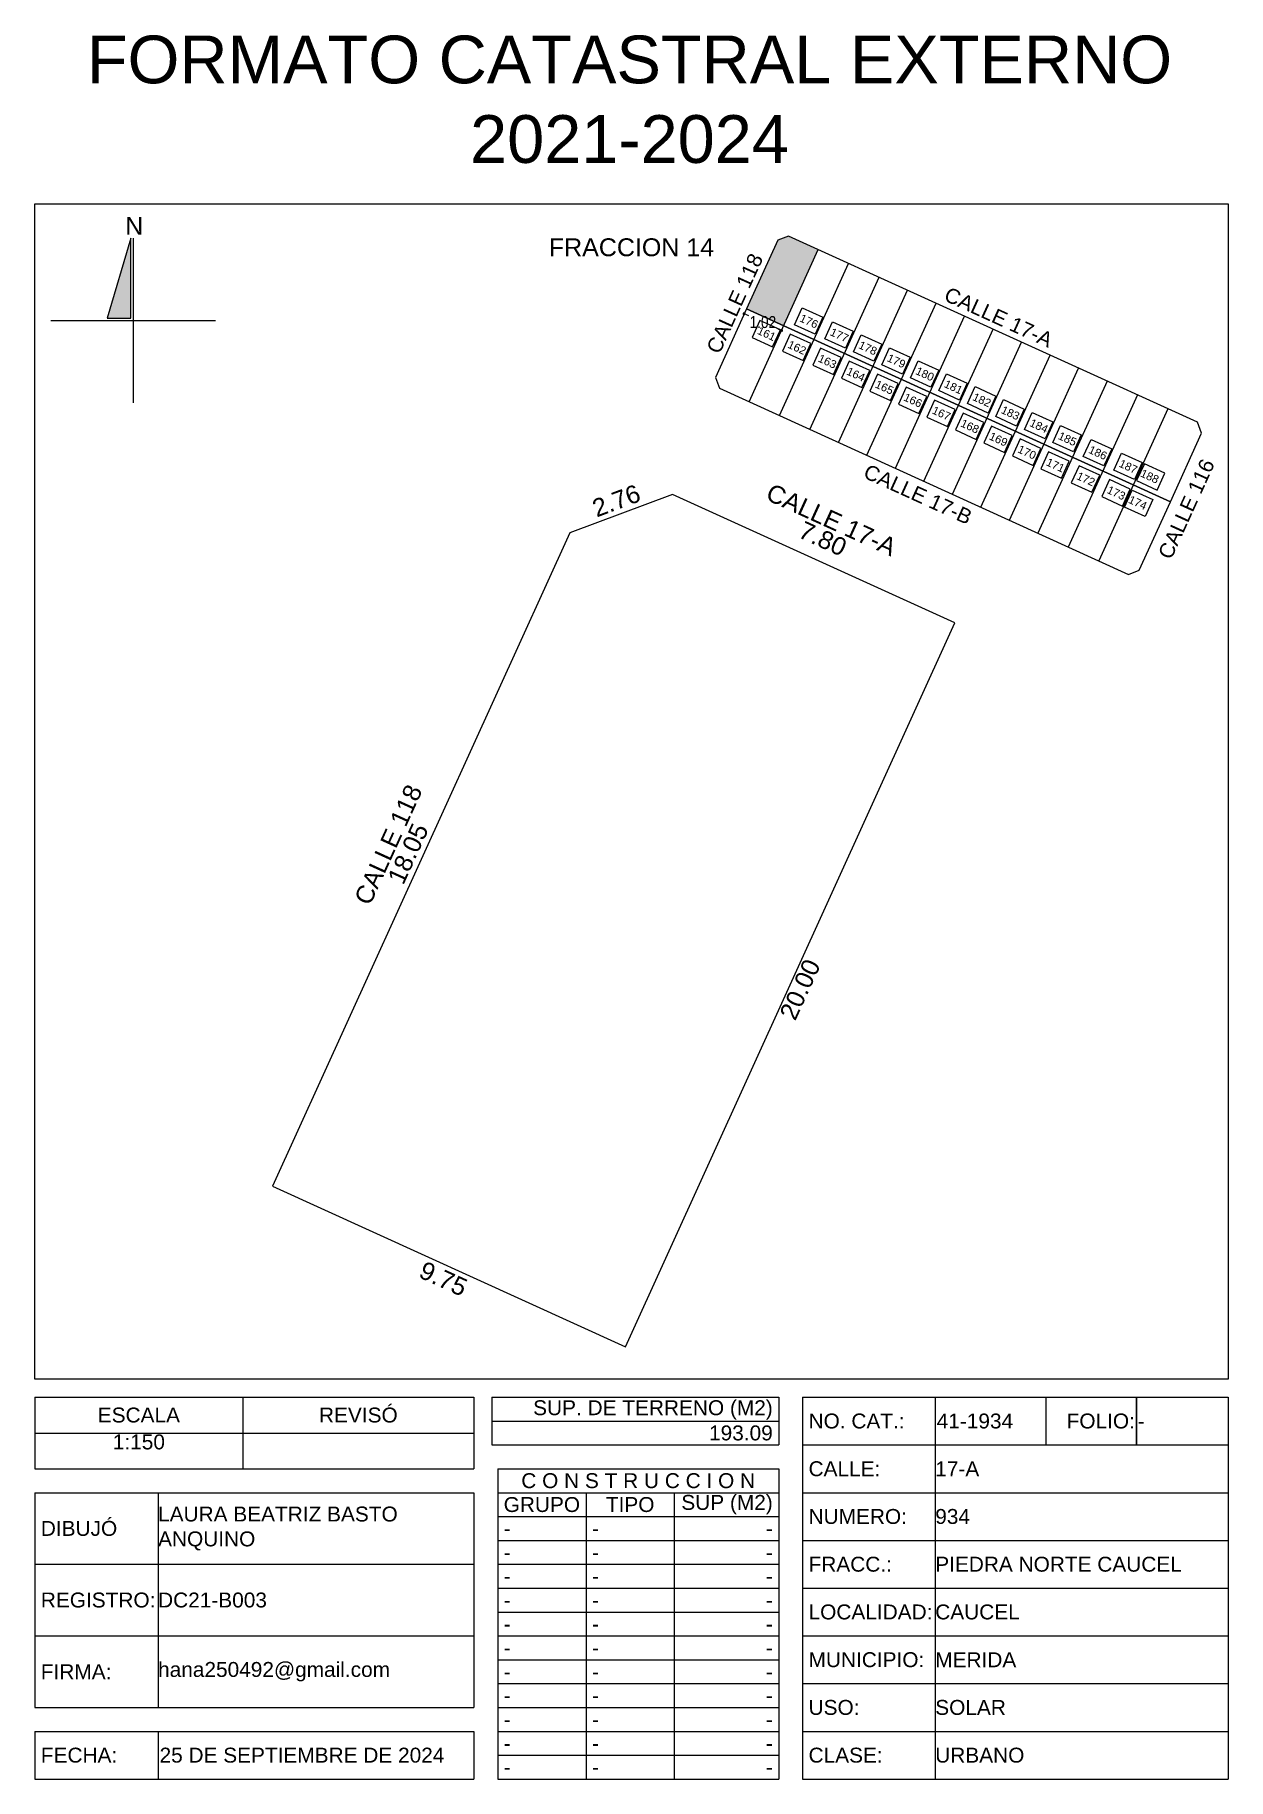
# Model space of a CAD drawing. Header units: inches. Extents: x 163.5 to 193.5, y 30.1 to 74.
import ezdxf
from ezdxf.enums import TextEntityAlignment as Align

# ---------------------------------------------------------------- set-up
doc = ezdxf.new("R2010")
doc.units = ezdxf.units.IN
doc.header["$MEASUREMENT"] = 0
doc.layers.add('_DIV LOTES', color=7, linetype='Continuous')
doc.styles.add('DATOS', font='arial.ttf')
doc.styles.add('DETALLE', font='ARIALN.TTF')
doc.styles.add('Formato', font='arial.ttf')
doc.styles.add('Localizacion', font='arial.ttf')
doc.styles.get("Standard").update_dxf_attribs({"font": 'arial.ttf'})
doc.styles.add('Terreno', font='arial.ttf')
doc.dimstyles.new('Construcasa 100', dxfattribs={"dimscale": 0.6, "dimtxt": 0.5, "dimasz": 0.05, "dimexe": 0.18, "dimexo": 0.0625, "dimgap": 0.09, "dimtad": 0, "dimtih": 1, "dimtoh": 1, "dimlfac": -1, "dimzin": 0, "dimdsep": 46, "dimtxsty": 'DETALLE', "dimblk1": 'BOLITA', "dimblk2": 'BOLITA', "dimsah": 1, "dimcen": -0.1, "dimse1": 1, "dimse2": 1, "dimclrd": 256, "dimclrt": 7, "dimadec": 0, "dimazin": 0, "dimtfac": 1, "dimtofl": 0, "dimtmove": 2, "dimatfit": 3, "dimldrblk": 'BOLITA', "dimfxl": 0.18, "dimtolj": 1, "dimtzin": 0, "dimarcsym": 0})
doc.dimstyles.new('T-100', dxfattribs={"dimscale": 0, "dimtxt": 0.45, "dimasz": 0.18, "dimexe": 0.18, "dimexo": 0.0625, "dimgap": 0.0905, "dimtad": 0, "dimzin": 1, "dimdsep": 46, "dimtxsty": 'Terreno', "dimblk": 'NONE', "dimcen": 0, "dimse1": 1, "dimse2": 1, "dimsd1": 1, "dimsd2": 1, "dimclrt": 256, "dimadec": 0, "dimazin": 0, "dimtfac": 1, "dimtix": 1, "dimtofl": 0, "dimtmove": 2, "dimatfit": 3, "dimldrblk": 'NONE', "dimfxl": 1, "dimtolj": 1, "dimarcsym": 0})
doc.dimstyles.new('U-100', dxfattribs={"dimscale": 0, "dimtxt": 0.375, "dimasz": 0.18, "dimexe": 0.18, "dimexo": 0.0625, "dimgap": 0.0905, "dimtad": 0, "dimzin": 1, "dimdsep": 46, "dimtxsty": 'Terreno', "dimblk": 'NONE', "dimcen": 0, "dimse1": 1, "dimse2": 1, "dimsd1": 1, "dimsd2": 1, "dimclrt": 256, "dimadec": 0, "dimazin": 0, "dimtfac": 1, "dimtix": 1, "dimtofl": 0, "dimtmove": 2, "dimatfit": 3, "dimldrblk": 'NONE', "dimfxl": 1, "dimtolj": 1, "dimarcsym": 0})

# ---------------------------------------------------------------- blocks, each defined once
blk = doc.blocks.new('*T4')
at = {"color": 0, "linetype": 'ByBlock', "lineweight": -2, "transparency": 16777216}
for p, q in [((0, 0), (11.036, 0)), ((0, 0), (0, -1.8)), ((5.23, 0), (5.23, -1.8)), ((11.036, 0), (11.036, -1.8)), ((0, -1.8), (11.036, -1.8))]:
    blk.add_line(p, q, dxfattribs=at)
at = {"layer": 'Defpoints', "color": 8, "linetype": 'ByBlock', "lineweight": 0, "transparency": 16777216}
blk.add_line((0, -0.9), (11.036, -0.9), dxfattribs=at)
at = {"color": 0, "lineweight": 18, "transparency": 16777216, "char_height": 0.375}
for s, insert, width, attachment_point in [('{\\C256;ESCALA}', (2.615, -0.45), 5.15762, 5), ('REVISÓ', (8.133, -0.45), 5.73486, 5), ('1:150', (2.615, -0.936), 5.15762, 2)]:
    blk.add_mtext(s, dxfattribs=dict(at, insert=insert, width=width, attachment_point=attachment_point))
blk = doc.blocks.new('*T5')
at = {"color": 0, "lineweight": -2, "transparency": 16777216}
for p, q in [((0, 0), (7.21, 0)), ((0, 0), (0, -0.6)), ((7.21, 0), (7.21, -0.6)), ((0, -0.6), (7.21, -0.6))]:
    blk.add_line(p, q, dxfattribs=at)
at = {"color": 0, "lineweight": 18, "transparency": 16777216, "insert": (7.06, -0.3), "char_height": 0.375, "width": 6.90975, "attachment_point": 6}
blk.add_mtext('193.09', dxfattribs=at)
blk = doc.blocks.new('*T6')
at = {"color": 0, "lineweight": -2, "transparency": 16777216}
for p, q in [((0, 0), (7.21, 0)), ((0, 0), (0, -0.6)), ((7.21, 0), (7.21, -0.6)), ((0, -0.6), (7.21, -0.6))]:
    blk.add_line(p, q, dxfattribs=at)
at = {"color": 0, "lineweight": 18, "transparency": 16777216, "insert": (7.06, -0.564), "char_height": 0.375, "width": 6.90975, "attachment_point": 9}
blk.add_mtext('{\\C256;  SUP. DE TERRENO (M2)   }', dxfattribs=at)
blk = doc.blocks.new('*T7')
at = {"color": 0, "lineweight": -2, "transparency": 16777216}
for p, q in [((0, 0), (3.336, 0)), ((0, 0), (0, -9.6)), ((0, -1.2), (3.336, -1.2)), ((0, -2.4), (3.336, -2.4)), ((0, -3.6), (3.336, -3.6)), ((0, -4.8), (3.336, -4.8)), ((0, -6), (3.336, -6)), ((0, -7.2), (3.336, -7.2)), ((0, -8.4), (3.336, -8.4)), ((0, -9.6), (3.336, -9.6))]:
    blk.add_line(p, q, dxfattribs=at)
at = {"layer": 'Defpoints', "color": 8, "linetype": 'ByBlock', "lineweight": 0, "transparency": 16777216}
blk.add_line((3.336, 0), (3.336, -9.6), dxfattribs=at)
at = {"color": 0, "lineweight": 18, "transparency": 16777216, "char_height": 0.375, "width": 3.03551, "attachment_point": 4, "style": 'Formato'}
for s, insert in [('NO. CAT.:', (0.15, -0.6)), ('CALLE:', (0.15, -1.8)), ('NUMERO:', (0.15, -3)), ('FRACC.:', (0.15, -4.2)), ('LOCALIDAD:', (0.15, -5.4)), ('MUNICIPIO:', (0.15, -6.6)), ('CLASE:', (0.15, -9))]:
    blk.add_mtext(s, dxfattribs=dict(at, insert=insert))
at = {"color": 0, "lineweight": 18, "transparency": 16777216, "insert": (0.15, -7.8), "char_height": 0.375, "width": 3.03551, "attachment_point": 4}
blk.add_mtext('USO:', dxfattribs=at)
blk = doc.blocks.new('*T8')
at = {"color": 0, "linetype": 'ByBlock', "lineweight": -2, "transparency": 16777216}
blk.add_line((0, 0), (7.363, 0), dxfattribs=at)
at = {"color": 0, "lineweight": -2, "transparency": 16777216}
for p, q in [((7.363, 0), (7.363, -8.4)), ((0, -1.2), (7.363, -1.2)), ((0, -2.4), (7.363, -2.4)), ((0, -3.6), (7.363, -3.6)), ((0, -4.8), (7.363, -4.8)), ((0, -6), (7.363, -6)), ((0, -7.2), (7.363, -7.2)), ((0, -8.4), (7.363, -8.4))]:
    blk.add_line(p, q, dxfattribs=at)
at = {"layer": 'Defpoints', "color": 8, "linetype": 'ByBlock', "lineweight": 0, "transparency": 16777216}
blk.add_line((0, 0), (0, -8.4), dxfattribs=at)
at = {"color": 0, "lineweight": 18, "transparency": 16777216, "char_height": 0.375, "width": 7.363, "attachment_point": 4}
for s, insert in [('17-A', (0, -0.6)), ('934', (0, -1.8)), ('PIEDRA NORTE CAUCEL', (0, -3)), ('CAUCEL', (0, -4.2)), ('MERIDA', (0, -5.4)), ('SOLAR', (0, -6.6)), ('URBANO', (0, -7.8))]:
    blk.add_mtext(s, dxfattribs=dict(at, insert=insert))
blk = doc.blocks.new('*T9')
at = {"color": 0, "lineweight": -2, "transparency": 16777216}
for p, q in [((0, 0), (2.782, 0)), ((2.782, 0), (2.782, -1.2)), ((0, -1.2), (2.782, -1.2))]:
    blk.add_line(p, q, dxfattribs=at)
at = {"layer": 'Defpoints', "color": 8, "linetype": 'ByBlock', "lineweight": 0, "transparency": 16777216}
blk.add_line((0, 0), (0, -1.2), dxfattribs=at)
at = {"color": 0, "lineweight": 18, "transparency": 16777216, "insert": (0.036, -0.6), "char_height": 0.375, "width": 2.7103, "attachment_point": 4}
blk.add_mtext('41-1934', dxfattribs=at)
blk = doc.blocks.new('*T10')
at = {"color": 0, "lineweight": -2, "transparency": 16777216}
for p, q in [((0, 0), (2.273, 0)), ((0, 0), (0, -1.2)), ((0, -1.2), (2.273, -1.2))]:
    blk.add_line(p, q, dxfattribs=at)
at = {"layer": 'Defpoints', "color": 8, "linetype": 'ByBlock', "lineweight": 0, "transparency": 16777216}
blk.add_line((2.273, 0), (2.273, -1.2), dxfattribs=at)
at = {"color": 0, "lineweight": 18, "transparency": 16777216, "insert": (2.237, -0.6), "char_height": 0.375, "width": 2.2007, "attachment_point": 6}
blk.add_mtext(' FOLIO:', dxfattribs=at)
blk = doc.blocks.new('*T11')
at = {"color": 0, "lineweight": -2, "transparency": 16777216}
for p, q in [((0, 0), (2.308, 0)), ((2.308, 0), (2.308, -1.2)), ((0, -1.2), (2.308, -1.2))]:
    blk.add_line(p, q, dxfattribs=at)
at = {"layer": 'Defpoints', "color": 8, "linetype": 'ByBlock', "lineweight": 0, "transparency": 16777216}
blk.add_line((0, 0), (0, -1.2), dxfattribs=at)
at = {"color": 0, "lineweight": 18, "transparency": 16777216, "insert": (0.036, -0.6), "char_height": 0.375, "width": 2.236, "attachment_point": 4}
blk.add_mtext('-', dxfattribs=at)
blk = doc.blocks.new('*T12')
at = {"color": 0, "lineweight": -2, "transparency": 16777216}
for p, q in [((0, 0), (3.098, 0)), ((0, 0), (0, -1.2)), ((0, -1.2), (3.098, -1.2))]:
    blk.add_line(p, q, dxfattribs=at)
at = {"layer": 'Defpoints', "color": 8, "linetype": 'ByBlock', "lineweight": 0, "transparency": 16777216}
blk.add_line((3.098, 0), (3.098, -1.2), dxfattribs=at)
at = {"color": 0, "lineweight": 18, "transparency": 16777216, "insert": (0.15, -0.6), "char_height": 0.375, "width": 2.79829, "attachment_point": 4}
blk.add_mtext('{\\C256;FECHA:}', dxfattribs=at)
blk = doc.blocks.new('*T13')
at = {"color": 0, "lineweight": -2, "transparency": 16777216}
for p, q in [((0, 0), (7.938, 0)), ((7.938, 0), (7.938, -1.2)), ((0, -1.2), (7.938, -1.2))]:
    blk.add_line(p, q, dxfattribs=at)
at = {"layer": 'Defpoints', "color": 8, "linetype": 'ByBlock', "lineweight": 0, "transparency": 16777216}
blk.add_line((0, 0), (0, -1.2), dxfattribs=at)
at = {"color": 0, "lineweight": 18, "transparency": 16777216, "insert": (0.036, -0.6), "char_height": 0.375, "width": 7.86619, "attachment_point": 4}
blk.add_mtext('{\\C256;25 DE SEPTIEMBRE DE 2024}', dxfattribs=at)
blk = doc.blocks.new('*T14')
at = {"color": 0, "lineweight": -2, "transparency": 16777216}
for p, q in [((0, 0), (7.065, 0)), ((0, 0), (0, -7.8)), ((7.065, 0), (7.065, -7.8)), ((0, -0.6), (7.065, -0.6)), ((2.22, -0.6), (2.22, -7.8)), ((4.44, -0.6), (4.44, -7.8)), ((0, -1.2), (7.065, -1.2)), ((0, -1.8), (7.065, -1.8)), ((0, -2.4), (7.065, -2.4)), ((0, -3), (7.065, -3)), ((0, -3.6), (7.065, -3.6)), ((0, -4.2), (7.065, -4.2)), ((0, -4.8), (7.065, -4.8)), ((0, -5.4), (7.065, -5.4)), ((0, -6), (7.065, -6)), ((0, -6.6), (7.065, -6.6)), ((0, -7.2), (7.065, -7.2)), ((0, -7.8), (7.065, -7.8))]:
    blk.add_line(p, q, dxfattribs=at)
at = {"color": 0, "lineweight": 18, "transparency": 16777216, "char_height": 0.375}
for s, insert, width, attachment_point in [('{\\C256;C O N S T R U C C I O N}', (3.532, -0.3), 7.065, 5), ('GRUPO', (1.11, -0.9), 2.22, 5), ('TIPO', (3.33, -0.9), 2.22, 5), ('SUP (M2)', (6.915, -0.9), 2.325, 6), ('-', (0.15, -1.5), 1.92, 4), ('-', (2.37, -1.5), 1.92, 4), ('-', (0.15, -2.1), 1.92, 4), ('-', (2.37, -2.1), 1.92, 4), ('-', (0.15, -2.7), 1.92, 4), ('-', (2.37, -2.7), 1.92, 4), ('-', (0.15, -3.3), 1.92, 4), ('-', (2.37, -3.3), 1.92, 4), ('-', (0.15, -3.9), 1.92, 4), ('-', (2.37, -3.9), 1.92, 4), ('-', (0.15, -4.5), 1.92, 4), ('-', (2.37, -4.5), 1.92, 4), ('-', (0.15, -5.1), 1.92, 4), ('-', (2.37, -5.1), 1.92, 4), ('-', (0.15, -5.7), 1.92, 4), ('-', (2.37, -5.7), 1.92, 4), ('-', (0.15, -6.3), 1.92, 4), ('-', (2.37, -6.3), 1.92, 4), ('-', (0.15, -6.9), 1.92, 4), ('-', (2.37, -6.9), 1.92, 4), ('-', (0.15, -7.5), 1.92, 4), ('-', (2.37, -7.5), 1.92, 4), ('-', (6.915, -7.5), 2.325, 6)]:
    blk.add_mtext(s, dxfattribs=dict(at, insert=insert, width=width, attachment_point=attachment_point))
at = {"color": 0, "lineweight": 18, "transparency": 16777216, "char_height": 0.375, "width": 2.325, "attachment_point": 6, "style": 'Formato'}
for insert in [(6.915, -1.5), (6.915, -2.1), (6.915, -2.7), (6.915, -3.3), (6.915, -3.9), (6.915, -4.5), (6.915, -5.1), (6.915, -5.7), (6.915, -6.3), (6.915, -6.9)]:
    blk.add_mtext('-', dxfattribs=dict(at, insert=insert))
blk = doc.blocks.new('*T15')
at = {"color": 0, "lineweight": -2, "transparency": 16777216}
for p, q in [((0, 0), (11.036, 0)), ((0, 0), (0, -5.4)), ((11.036, 0), (11.036, -5.4)), ((0, -5.4), (11.036, -5.4))]:
    blk.add_line(p, q, dxfattribs=at)
at = {"layer": 'Defpoints', "color": 8, "linetype": 'ByBlock', "lineweight": 0, "transparency": 16777216}
for p, q in [((3.098, 0), (3.098, -5.4)), ((0, -1.8), (11.036, -1.8)), ((0, -3.6), (11.036, -3.6))]:
    blk.add_line(p, q, dxfattribs=at)
at = {"color": 0, "lineweight": 18, "transparency": 16777216, "char_height": 0.375, "width": 7.93819, "attachment_point": 4, "style": 'Formato'}
for s, insert in [('LAURA BEATRIZ BASTO ANQUINO', (3.098, -0.9)), ('DC21-B003', (3.098, -2.7)), ('hana250492@gmail.com', (3.098, -4.5))]:
    blk.add_mtext(s, dxfattribs=dict(at, insert=insert))
at = {"color": 0, "lineweight": 18, "transparency": 16777216, "char_height": 0.375, "width": 2.79829, "attachment_point": 4}
for s, insert in [('DIBUJÓ', (0.15, -0.9)), ('REGISTRO:', (0.15, -2.7)), ('FIRMA:', (0.15, -4.5))]:
    blk.add_mtext(s, dxfattribs=dict(at, insert=insert))
blk = doc.blocks.new('Norte')
blk.add_hatch(color=256).paths.add_polyline_path([(2254.291, 2179.168), (2254.691, 2179.168), (2254.691, 2180.508)])
for p, q in [((2254.731, 2180.508), (2254.731, 2177.748)), ((2253.351, 2179.128), (2256.111, 2179.128))]:
    blk.add_line(p, q)
blk.add_lwpolyline([(2254.691, 2180.508), (2254.291, 2179.168), (2254.691, 2179.168)], close=True)
at = {"insert": (2254.595, 2180.866), "char_height": 0.3, "width": 0.27128, "attachment_point": 1, "style": 'Localizacion'}
blk.add_mtext('N', dxfattribs=at)
blk = doc.blocks.new('BOLITA')
for p, q in [((-0.4, 0.8), (-0.4, -0.8)), ((0, 1), (0, -1)), ((0.4, 0.8), (0.4, -0.8)), ((-1, 0), (1, 0))]:
    blk.add_line(p, q)
for points in [[(-0.6, 0.7), (-0.1, 0), (-0.6, -0.7)], [(-0.5, 0.7), (0, 0), (-0.5, -0.7)], [(0.5, 0.7), (0, 0), (0.5, -0.7)], [(0.6, 0.7), (0.1, 0), (0.6, -0.7)]]:
    blk.add_lwpolyline(points)
at = {"const_width": 0.05}
for points in [[(-0.5, 0.7), (0, 0), (-0.5, -0.7)], [(0.5, 0.7), (0, 0), (0.5, -0.7)]]:
    blk.add_lwpolyline(points, dxfattribs=at)
blk = doc.blocks.new('*D19')
at = {"layer": '_DIV LOTES', "lineweight": -2, "transparency": 16777216}
for p, q in [((181.383, 66.965), (181.46, 66.93)), ((182.26, 66.566), (182.182, 66.601))]:
    blk.add_line(p, q, dxfattribs=at)
at = {"layer": 'Defpoints', "color": 0, "transparency": 16777216}
for p in [(181.412, 67.101), (181.355, 66.977), (182.343, 66.677)]:
    blk.add_point(p, dxfattribs=at)
at = {"layer": '_DIV LOTES', "lineweight": -2, "transparency": 16777216, "xscale": 0.03, "yscale": 0.03, "zscale": 0.03}
for p, rotation in [((181.355, 66.977), 155.5280018359137), ((182.287, 66.553), 335.5280018359136)]:
    blk.add_blockref('BOLITA', p, dxfattribs=dict(at, rotation=rotation))
at = {"layer": '_DIV LOTES', "color": 7, "transparency": 16777216, "insert": (181.821, 66.765), "char_height": 0.3, "attachment_point": 5, "style": 'DETALLE'}
blk.add_mtext('\\A1;1.02', dxfattribs=at)
blk = doc.blocks.new('*D20')
at = {"layer": 'Defpoints', "color": 0, "transparency": 16777216}
for p in [(179.777, 62.935), (179.55, 62.436), (186.65, 59.205)]:
    blk.add_point(p, dxfattribs=at)
at = {"transparency": 16777216, "insert": (183.327, 61.319), "char_height": 0.45, "attachment_point": 5, "rotation": 335.528, "style": 'Terreno'}
blk.add_mtext('\\A1;7.80', dxfattribs=at)
blk = doc.blocks.new('_None')
blk = doc.blocks.new('*D21')
at = {"layer": 'Defpoints', "color": 0, "transparency": 16777216}
for p in [(179.994, 63.411), (179.55, 62.436), (186.65, 59.205)]:
    blk.add_point(p, dxfattribs=at)
at = {"transparency": 16777216, "insert": (183.544, 61.796), "char_height": 0.45, "attachment_point": 5, "rotation": 335.528, "style": 'Terreno'}
blk.add_mtext('\\A1;CALLE 17-A', dxfattribs=at)
blk = doc.blocks.new('*D22')
at = {"layer": 'Defpoints', "color": 0, "transparency": 16777216}
for p in [(179.55, 62.436), (176.847, 61.791), (176.968, 61.469)]:
    blk.add_point(p, dxfattribs=at)
at = {"transparency": 16777216, "insert": (178.138, 62.275), "char_height": 0.45, "attachment_point": 5, "rotation": 20.528, "style": 'Terreno'}
blk.add_mtext('\\A1;2.76', dxfattribs=at)
blk = doc.blocks.new('*D23')
at = {"layer": 'Defpoints', "color": 0, "transparency": 16777216}
for p in [(176.968, 61.469), (169.164, 45.189), (169.491, 45.041)]:
    blk.add_point(p, dxfattribs=at)
at = {"transparency": 16777216, "insert": (172.903, 53.403), "char_height": 0.45, "attachment_point": 5, "rotation": 65.528, "style": 'Terreno'}
blk.add_mtext('\\A1;18.05', dxfattribs=at)
blk = doc.blocks.new('*D24')
at = {"layer": 'Defpoints', "color": 0, "transparency": 16777216}
for p in [(169.491, 45.041), (178.365, 41.002), (178.225, 40.695)]:
    blk.add_point(p, dxfattribs=at)
at = {"transparency": 16777216, "insert": (173.788, 42.715), "char_height": 0.45, "attachment_point": 5, "rotation": 335.528, "style": 'Terreno'}
blk.add_mtext('\\A1;9.75', dxfattribs=at)
blk = doc.blocks.new('*D25')
at = {"layer": 'Defpoints', "color": 0, "transparency": 16777216}
for p in [(186.65, 59.205), (186.9, 59.091), (178.365, 41.002)]:
    blk.add_point(p, dxfattribs=at)
at = {"transparency": 16777216, "insert": (182.757, 49.989), "char_height": 0.45, "attachment_point": 5, "rotation": 65.528, "style": 'Terreno'}
blk.add_mtext('\\A1;20.00', dxfattribs=at)
blk = doc.blocks.new('*D26')
at = {"layer": 'Defpoints', "color": 0, "transparency": 16777216}
for p in [(176.968, 61.469), (168.667, 45.416), (169.491, 45.041)]:
    blk.add_point(p, dxfattribs=at)
at = {"transparency": 16777216, "insert": (172.405, 53.63), "char_height": 0.45, "attachment_point": 5, "rotation": 65.528, "style": 'Terreno'}
blk.add_mtext('\\A1;CALLE 118', dxfattribs=at)
blk = doc.blocks.new('*D27')
at = {"layer": 'Defpoints', "color": 0, "transparency": 16777216}
for p in [(180.728, 65.104), (190.861, 60.095), (191.011, 60.424)]:
    blk.add_point(p, dxfattribs=at)
at = {"transparency": 16777216, "insert": (185.72, 62.436), "char_height": 0.375, "attachment_point": 5, "rotation": 335.528, "style": 'Terreno'}
blk.add_mtext('\\A1;CALLE 17-B', dxfattribs=at)
blk = doc.blocks.new('*D28')
at = {"layer": 'Defpoints', "color": 0, "transparency": 16777216}
for p in [(182.468, 68.927), (182.605, 69.229), (192.751, 64.247)]:
    blk.add_point(p, dxfattribs=at)
at = {"transparency": 16777216, "insert": (187.747, 66.889), "char_height": 0.375, "attachment_point": 5, "rotation": 335.528, "style": 'Terreno'}
blk.add_mtext('\\A1;CALLE 17-A', dxfattribs=at)
blk = doc.blocks.new('*D29')
at = {"layer": 'Defpoints', "color": 0, "transparency": 16777216}
for p in [(182.197, 68.826), (180.331, 65.51), (180.627, 65.376)]:
    blk.add_point(p, dxfattribs=at)
at = {"transparency": 16777216, "insert": (181.116, 67.235), "char_height": 0.375, "attachment_point": 5, "rotation": 65.528, "style": 'Terreno'}
blk.add_mtext('\\A1;CALLE 118', dxfattribs=at)
blk = doc.blocks.new('*D30')
at = {"layer": 'Defpoints', "color": 0, "transparency": 16777216}
for p in [(192.852, 63.976), (191.282, 60.526), (191.684, 60.343)]:
    blk.add_point(p, dxfattribs=at)
at = {"transparency": 16777216, "insert": (192.469, 62.068), "char_height": 0.375, "attachment_point": 5, "rotation": 65.528, "style": 'Terreno'}
blk.add_mtext('\\A1;CALLE 116', dxfattribs=at)
blk = doc.blocks.new('*D32')
at = {"layer": 'Defpoints', "color": 0, "transparency": 16777216}
for p in [(163.518, 69.739), (193.518, 69.739), (193.518, 68.644)]:
    blk.add_point(p, dxfattribs=at)
at = {"transparency": 16777216, "insert": (178.518, 68.644), "char_height": 0.45, "attachment_point": 5, "style": 'Terreno'}
blk.add_mtext('\\A1;FRACCION 14', dxfattribs=at)

msp = doc.modelspace()

# ---------------------------------------------------------------- hatches: boundary and pattern name
h = msp.add_hatch(color=256)
h.dxf.hatch_style = 1
h.paths.add_polyline_path([(183.213, 68.588), (182.468, 68.927), (182.197, 68.826), (181.412, 67.101), (182.343, 66.677)])
h.paths.add_polyline_path([(181.403, 66.455), (182.222, 66.455), (182.222, 67.079), (181.403, 67.079)], flags=9)

# ---------------------------------------------------------------- linework, layer by layer
at = {"lineweight": 18}
msp.add_lwpolyline([(163.518, 69.739), (193.518, 69.739), (193.518, 40.189), (163.518, 40.189)], close=True, dxfattribs=at)
at = {"layer": '_DIV LOTES'}
for p, q in [((190.476, 65.282), (188.737, 61.46)), ((191.241, 64.934), (189.501, 61.112)), ((192.006, 64.586), (190.266, 60.764))]:
    msp.add_line(p, q, dxfattribs=at)
for points in [[(192.751, 64.247), (182.468, 68.927), (182.197, 68.826), (181.412, 67.101), (192.067, 62.251), (192.852, 63.976)], [(192.751, 64.247), (182.468, 68.927), (182.197, 68.826), (181.412, 67.101), (192.067, 62.251), (192.852, 63.976)], [(191.282, 60.526), (192.067, 62.251), (181.412, 67.101), (180.627, 65.376), (180.728, 65.104), (191.011, 60.424)], [(191.282, 60.526), (192.067, 62.251), (181.412, 67.101), (180.627, 65.376), (180.728, 65.104), (191.011, 60.424)], [(183.133, 66.459), (182.615, 66.695), (182.809, 67.122), (183.327, 66.886)], [(182.261, 66.572), (181.743, 66.807), (181.549, 66.381), (182.067, 66.145)], [(183.898, 66.112), (183.38, 66.347), (183.574, 66.774), (184.092, 66.538)], [(183.026, 66.224), (182.508, 66.459), (182.313, 66.033), (182.832, 65.797)], [(184.615, 65.785), (184.096, 66.021), (184.29, 66.448), (184.809, 66.212)], [(183.79, 65.876), (183.272, 66.111), (183.078, 65.685), (183.596, 65.449)], [(184.507, 65.549), (183.989, 65.785), (183.795, 65.359), (184.313, 65.123)], [(185.331, 65.459), (184.813, 65.695), (185.007, 66.122), (185.525, 65.886)], [(186.048, 65.133), (185.53, 65.369), (185.724, 65.795), (186.242, 65.56)], [(185.224, 65.223), (184.706, 65.459), (184.511, 65.032), (185.03, 64.796)], [(186.765, 64.807), (186.247, 65.043), (186.441, 65.469), (186.959, 65.233)], [(185.941, 64.897), (185.422, 65.133), (185.228, 64.706), (185.746, 64.47)], [(187.482, 64.48), (186.963, 64.716), (187.157, 65.143), (187.676, 64.907)], [(186.657, 64.571), (186.139, 64.807), (185.945, 64.38), (186.463, 64.144)], [(187.374, 64.244), (186.856, 64.48), (186.662, 64.054), (187.18, 63.818)], [(188.198, 64.154), (187.68, 64.39), (187.874, 64.817), (188.392, 64.581)], [(188.915, 63.828), (188.397, 64.064), (188.591, 64.491), (189.109, 64.255)], [(188.091, 63.918), (187.573, 64.154), (187.378, 63.727), (187.897, 63.492)], [(189.632, 63.502), (189.114, 63.738), (189.308, 64.164), (189.826, 63.928)], [(188.808, 63.592), (188.289, 63.828), (188.095, 63.401), (188.613, 63.165)], [(190.396, 63.154), (189.878, 63.39), (190.072, 63.816), (190.591, 63.58)], [(189.524, 63.266), (189.006, 63.502), (188.812, 63.075), (189.33, 62.839)], [(190.289, 62.918), (189.771, 63.154), (189.576, 62.727), (190.095, 62.491)], [(191.161, 62.806), (190.643, 63.042), (190.837, 63.468), (191.355, 63.233)], [(191.218, 62.78), (191.736, 62.544), (191.93, 62.971), (191.412, 63.207)], [(191.053, 62.57), (190.535, 62.806), (190.341, 62.379), (190.859, 62.143)], [(191.11, 62.544), (191.629, 62.308), (191.434, 61.881), (190.916, 62.117)]]:
    msp.add_lwpolyline(points, close=True, dxfattribs=at)
for points in [[(181.473, 64.765), (183.213, 68.588)], [(182.238, 64.417), (183.978, 68.24)], [(183.003, 64.069), (184.742, 67.892)], [(183.719, 63.743), (185.459, 67.566)], [(184.436, 63.417), (186.176, 67.24)], [(185.153, 63.091), (186.893, 66.913)], [(185.87, 62.764), (187.609, 66.587)], [(186.586, 62.438), (188.326, 66.261)], [(187.303, 62.112), (189.043, 65.935)], [(188.02, 61.786), (189.76, 65.608)], [(169.491, 45.041), (178.365, 41.002), (186.65, 59.205), (179.55, 62.436), (176.968, 61.469), (169.491, 45.041)]]:
    msp.add_lwpolyline(points, dxfattribs=at)

# ---------------------------------------------------------------- block references
at = {"lineweight": 25, "xscale": 1.5, "yscale": 1.5, "zscale": 1.5}
msp.add_blockref('Norte', (-3216.104, -3201.888), dxfattribs=at)
for name, p in [('*T4', (163.518, 39.739)), ('*T6', (175.01, 39.739)), ('*T7', (182.82, 39.739)), ('*T9', (186.155, 39.739)), ('*T10', (188.938, 39.739)), ('*T11', (191.21, 39.739)), ('*T5', (175.01, 39.139)), ('*T8', (186.155, 38.539)), ('*T14', (175.155, 37.939)), ('*T15', (163.518, 37.339)), ('*T12', (163.518, 31.339)), ('*T13', (166.617, 31.339))]:
    msp.add_blockref(name, p)

# ---------------------------------------------------------------- texts
at = {"lineweight": 18, "insert": (178.468, 72.36), "char_height": 1.2, "width": 31.23058, "attachment_point": 5, "style": 'Formato'}
msp.add_mtext('\\A1;FORMATO CATASTRAL EXTERNO 2021-2024', dxfattribs=at)
at = {"layer": '_DIV LOTES', "style": 'DATOS'}
for s, p in [('176', (182.981, 66.787)), ('161', (181.915, 66.473)), ('162', (182.68, 66.125)), ('177', (183.746, 66.439)), ('178', (184.462, 66.113)), ('163', (183.444, 65.777)), ('179', (185.179, 65.787)), ('164', (184.161, 65.451)), ('180', (185.896, 65.461)), ('165', (184.878, 65.125)), ('166', (185.595, 64.799)), ('181', (186.613, 65.135)), ('182', (187.329, 64.808)), ('167', (186.311, 64.472)), ('183', (188.046, 64.482)), ('168', (187.028, 64.146)), ('184', (188.763, 64.156)), ('169', (187.745, 63.82)), ('170', (188.462, 63.494)), ('185', (189.48, 63.83)), ('186', (190.244, 63.482)), ('171', (189.178, 63.168)), ('187', (191.009, 63.134)), ('172', (189.943, 62.82)), ('188', (191.548, 62.888)), ('173', (190.707, 62.472)), ('174', (191.247, 62.226))]:
    msp.add_text(s, height=0.2009, rotation=335.528, dxfattribs=at).set_placement(p, align=Align.MIDDLE_CENTER)

# ---------------------------------------------------------------- dimensions: what is measured, and where the dimension line sits
dim = msp.add_linear_dim(base=(193.518, 68.644), p1=(163.518, 69.739), p2=(193.518, 69.739), text='FRACCION 14', dimstyle='T-100', override={"dimscale": 1})
dim.commit()
dim.dimension.update_dxf_attribs({"geometry": '*D32', "text_midpoint": (178.518, 68.644)})
for p1, p2, distance, text, dimstyle, picture, middle in [((192.751, 64.247), (182.468, 68.927), -0.331, 'CALLE 17-A', 'U-100', '*D28', (187.747, 66.889)), ((182.197, 68.826), (180.627, 65.376), -0.325, 'CALLE 118', 'U-100', '*D29', (181.116, 67.235)), ((180.728, 65.104), (191.011, 60.424), -0.361, 'CALLE 17-B', 'U-100', '*D27', (185.72, 62.436)), ((192.852, 63.976), (191.282, 60.526), 0.441, 'CALLE 116', 'U-100', '*D30', (192.469, 62.068)), ((186.65, 59.205), (179.55, 62.436), -1.072, 'CALLE 17-A', 'T-100', '*D21', (183.544, 61.796)), ((176.968, 61.469), (169.491, 45.041), -0.905, 'CALLE 118', 'T-100', '*D26', (172.405, 53.63))]:
    dim = msp.add_aligned_dim(p1=p1, p2=p2, distance=distance, text=text, dimstyle=dimstyle, override={"dimscale": 1})
    dim.commit()
    dim.dimension.update_dxf_attribs({"geometry": picture, "text_midpoint": middle})
for p1, p2, distance, picture, middle in [((179.55, 62.436), (176.968, 61.469), -0.344, '*D22', (178.138, 62.275)), ((186.65, 59.205), (179.55, 62.436), -0.548, '*D20', (183.327, 61.319)), ((176.968, 61.469), (169.491, 45.041), -0.359, '*D23', (172.903, 53.403)), ((178.365, 41.002), (186.65, 59.205), -0.275, '*D25', (182.757, 49.989)), ((169.491, 45.041), (178.365, 41.002), -0.337, '*D24', (173.788, 42.715))]:
    dim = msp.add_aligned_dim(p1=p1, p2=p2, distance=distance, dimstyle='T-100', override={"dimscale": 1})
    dim.commit()
    dim.dimension.update_dxf_attribs({"geometry": picture, "text_midpoint": middle})
at = {"layer": '_DIV LOTES'}
dim = msp.add_linear_dim(base=(181.355, 66.977), p1=(182.343, 66.677), p2=(181.412, 67.101), angle=335.528, dimstyle='Construcasa 100', dxfattribs=at)
dim.commit()
dim.dimension.update_dxf_attribs({"geometry": '*D19', "text_midpoint": (181.821, 66.765)})

doc.saveas('drawing.dxf')
